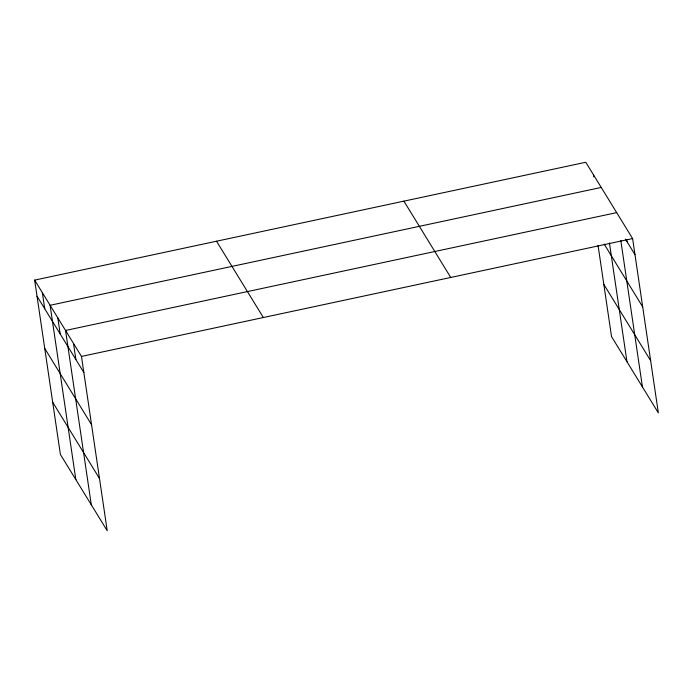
<?xml version="1.0" encoding="UTF-8"?>
<svg xmlns="http://www.w3.org/2000/svg" width="693" height="693" viewBox="0 0 693 693"><rect width="100%" height="100%" fill="white"/><g stroke="black" fill="none" stroke-linecap="round" stroke-linejoin="round"><path stroke-width="1.04" d="M34.65 280.111L81.471 356.427L107.216 530.743L60.395 454.435L34.65 280.111L585.784 162.257L632.605 238.565L658.35 412.889L611.529 336.573L598.05 245.339M601.238 187.439L50.104 305.292L75.84 479.617M616.692 212.621L65.549 330.474L91.294 504.799M81.471 356.427L632.605 238.565M625.433 239.102L634.987 254.669M604.149 244.066L642.697 306.886M603.82 284.364L650.64 360.681M403.906 201.143L450.736 277.46M216.528 241.216L263.349 317.533M37.032 296.223L83.853 372.531M44.742 348.432L91.563 424.74M52.685 402.226L99.506 478.534M626.732 239.683L627.026 241.701M620.798 240.445L642.428 386.945M609.433 242.966L626.974 361.763M593.511 174.844L593.806 176.862M73.51 343.451L75.892 359.554M57.831 317.888L60.204 333.991M42.377 292.706L44.75 308.809"/></g></svg>
